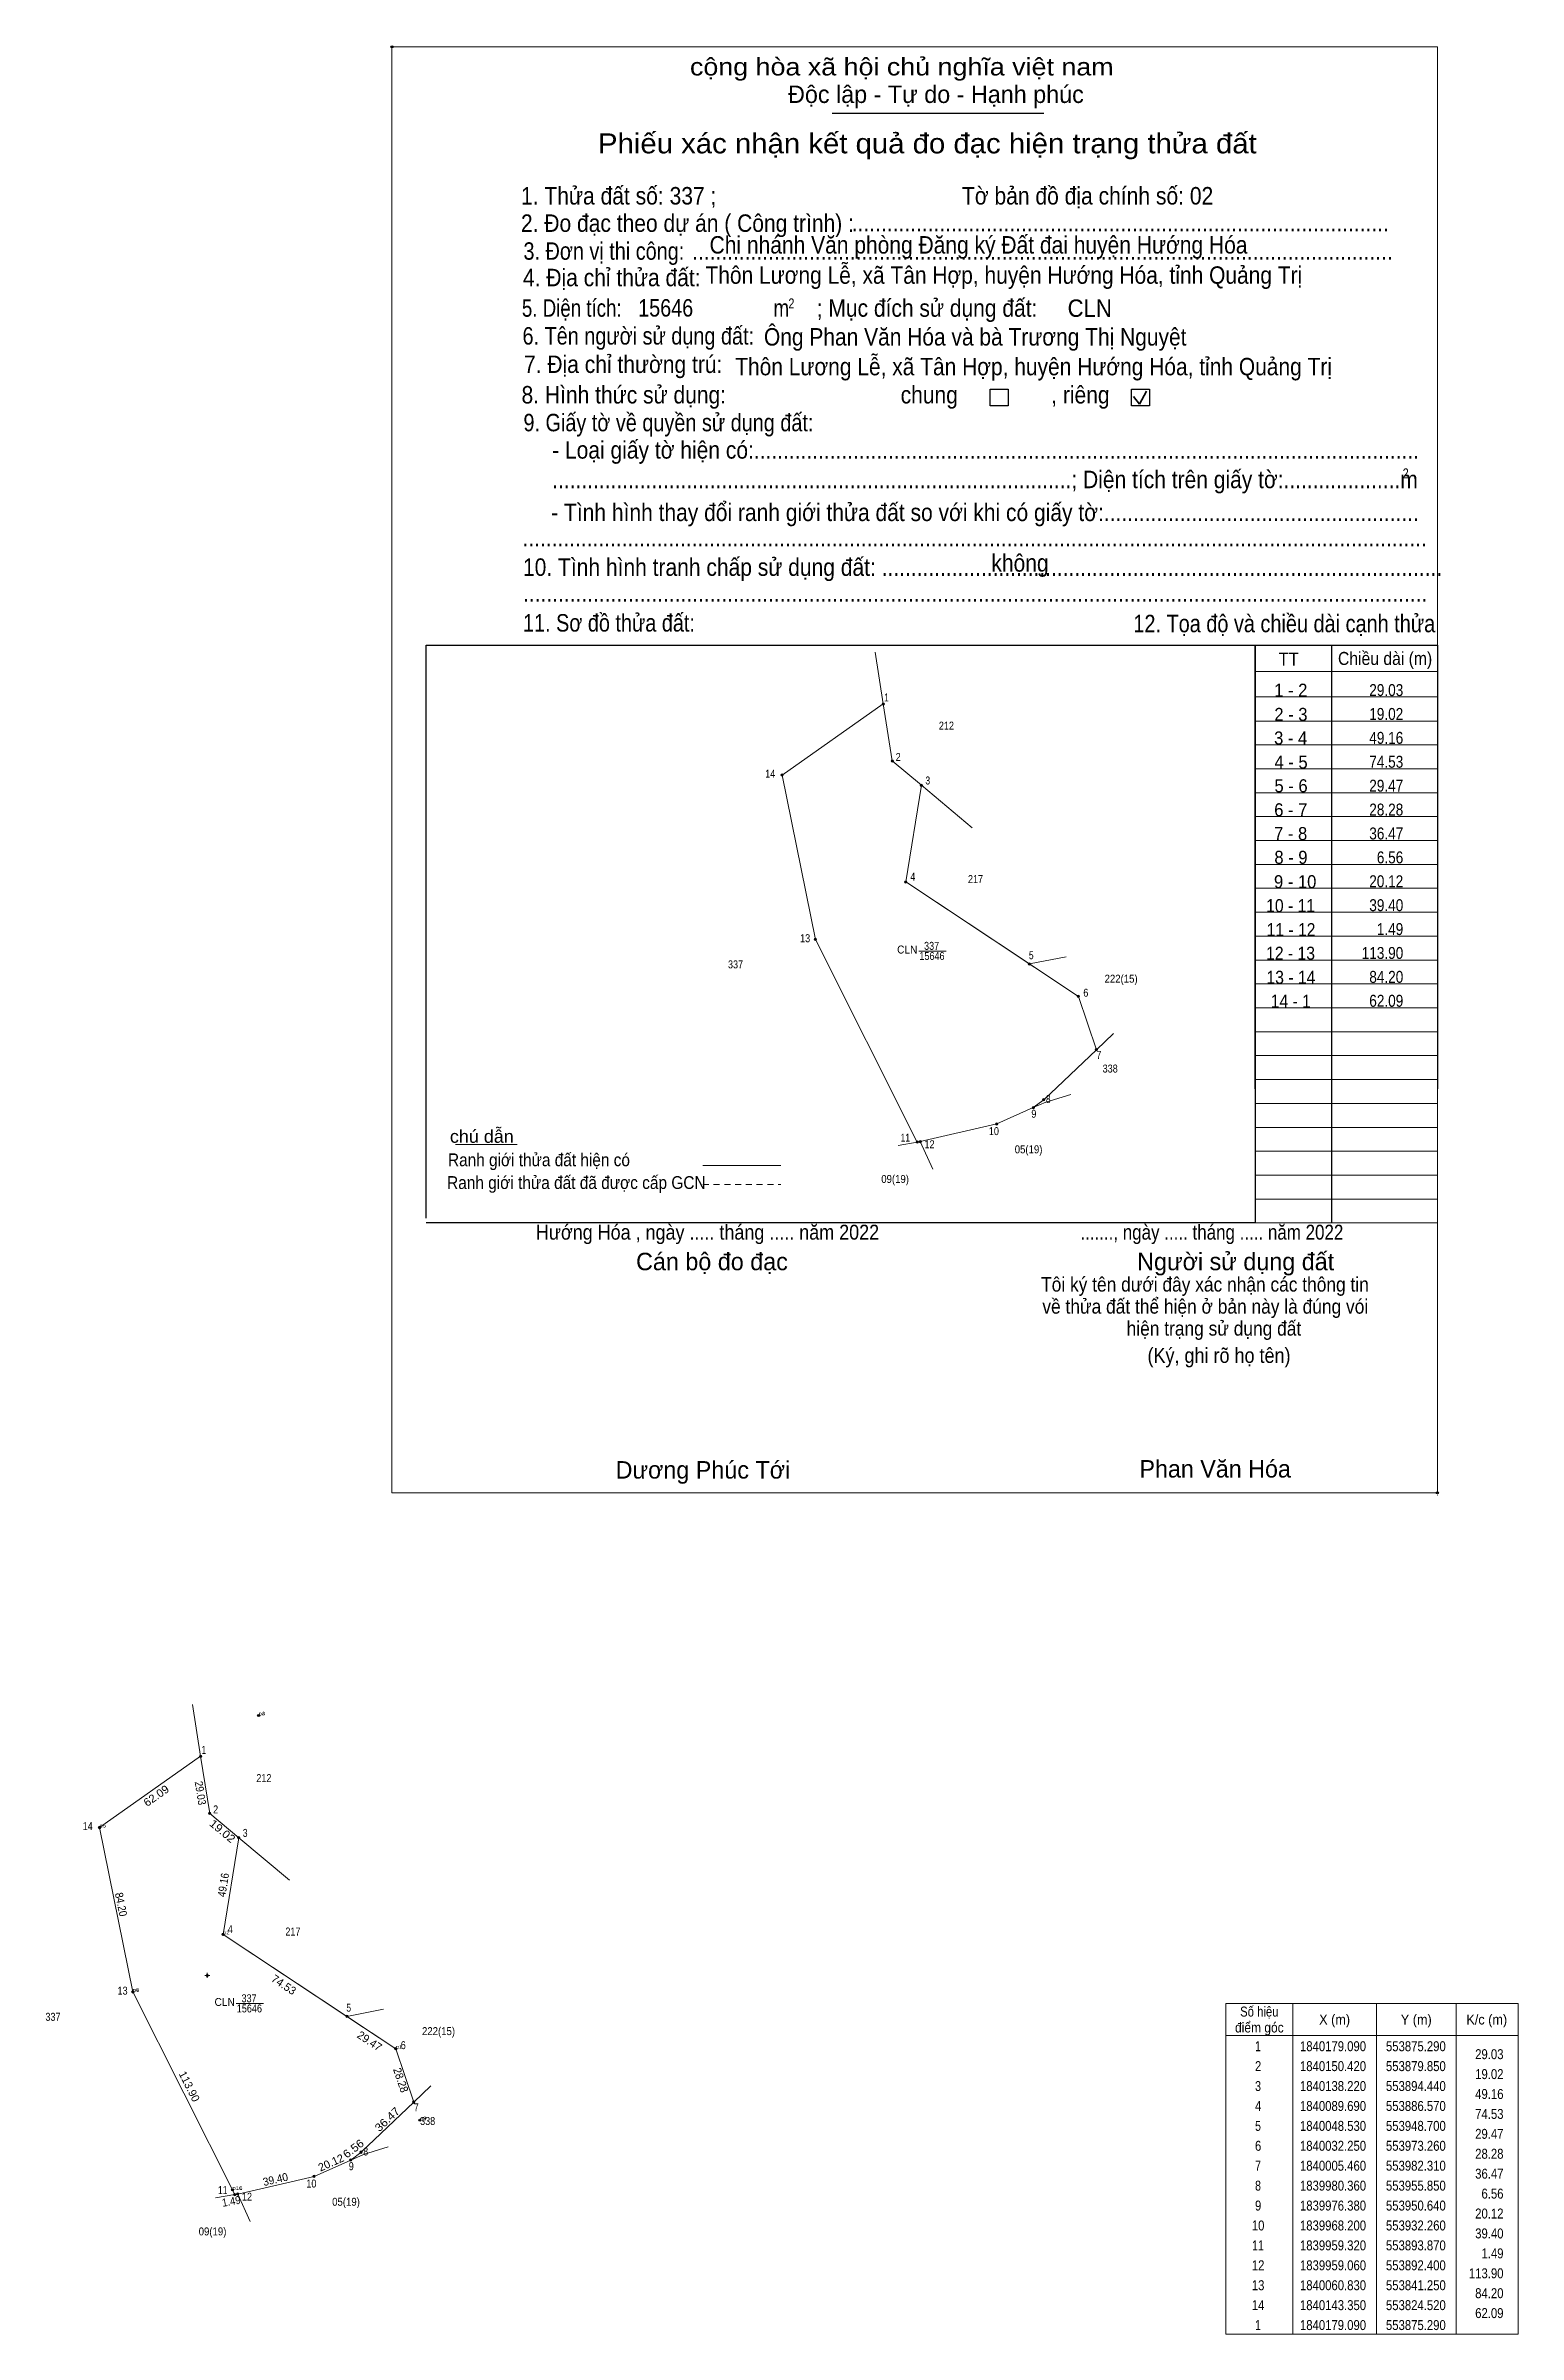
# Model space of a CAD drawing. Header units: metres. Extents: x 553798 to 554537, y 1839889 to 1841038.
import ezdxf
from ezdxf.enums import TextEntityAlignment as Align

# ---------------------------------------------------------------- set-up
doc = ezdxf.new("R2010")
doc.units = ezdxf.units.M
doc.header["$LTSCALE"] = 2
doc.header["$PDMODE"] = 32
doc.header["$PDSIZE"] = 1
doc.linetypes.add('SHORT_DASHED', pattern=[2.7, 1.5, -1.2])
for name, color, linetype, lineweight in [('1', 7, 'Continuous', 13), ('10', 7, 'Continuous', 13), ('17', 7, 'Continuous', 13), ('2', 7, 'Continuous', 25), ('22', 7, 'Continuous', 13), ('30', 7, 'Continuous', 13), ('36', 7, 'Continuous', 13), ('53', 7, 'Continuous', 13), ('6', 7, 'Continuous', 13), ('63', 7, 'Continuous', 13)]:
    doc.layers.add(name, color=color, linetype=linetype, lineweight=lineweight)
doc.layers.add('12', color=7, linetype='Continuous')
doc.layers.add('7', color=7, linetype='Continuous')

msp = doc.modelspace()

# ---------------------------------------------------------------- hatches: boundary and pattern name
at = {"layer": '53'}
msp.add_hatch(color=256, dxfattribs=at).paths.add_polyline_path([(553878.78, 1840069.08, 1), (553878.48, 1840069.08, 1)])
at = {"layer": '63'}
for points in [[(554218.62, 1840707.47, 1), (554217.42, 1840707.47, 1)], [(554223.18, 1840678.8, 1), (554221.98, 1840678.8, 1)], [(554167.85, 1840671.73, 1), (554166.65, 1840671.73, 1)], [(554237.77, 1840666.6, 1), (554236.57, 1840666.6, 1)], [(554229.9, 1840618.07, 1), (554228.7, 1840618.07, 1)], [(554184.58, 1840589.21, 1), (554183.38, 1840589.21, 1)], [(554292.03, 1840576.91, 1), (554290.83, 1840576.91, 1)], [(554316.59, 1840560.63, 1), (554315.39, 1840560.63, 1)], [(554325.64, 1840533.84, 1), (554324.44, 1840533.84, 1)], [(554299.18, 1840508.74, 1), (554297.98, 1840508.74, 1)], [(554275.59, 1840496.58, 1), (554274.39, 1840496.58, 1)], [(554293.97, 1840504.76, 1), (554292.77, 1840504.76, 1)], [(554235.73, 1840487.44, 1), (554234.53, 1840487.44, 1)], [(554237.2, 1840487.7, 1), (554236, 1840487.7, 1)], [(553875.89, 1840179.09, 1), (553874.69, 1840179.09, 1)], [(553880.45, 1840150.42, 1), (553879.25, 1840150.42, 1)], [(553825.12, 1840143.35, 1), (553823.92, 1840143.35, 1)], [(553895.04, 1840138.22, 1), (553893.84, 1840138.22, 1)], [(553887.17, 1840089.69, 1), (553885.97, 1840089.69, 1)], [(553841.85, 1840060.83, 1), (553840.65, 1840060.83, 1)], [(553949.3, 1840048.53, 1), (553948.1, 1840048.53, 1)], [(553973.86, 1840032.25, 1), (553972.66, 1840032.25, 1)], [(553982.91, 1840005.46, 1), (553981.71, 1840005.46, 1)], [(553951.24, 1839976.38, 1), (553950.04, 1839976.38, 1)], [(553956.45, 1839980.36, 1), (553955.25, 1839980.36, 1)], [(553932.86, 1839968.2, 1), (553931.66, 1839968.2, 1)], [(553893, 1839959.06, 1), (553891.8, 1839959.06, 1)], [(553894.47, 1839959.32, 1), (553893.27, 1839959.32, 1)]]:
    msp.add_hatch(color=256, dxfattribs=at).paths.add_polyline_path(points)

# ---------------------------------------------------------------- linework, layer by layer
at = {"layer": '1'}
for p, q in [((554213.89, 1840733.44), (554218.02, 1840707.47)), ((554237.17, 1840666.6), (554262.69, 1840645.26)), ((554309.84, 1840580.47), (554291.43, 1840576.91)), ((554333.59, 1840541.95), (554325.04, 1840533.84)), ((554235.13, 1840487.44), (554225.44, 1840485.74)), ((554236.6, 1840487.7), (554242.9, 1840473.85)), ((553871.16, 1840205.06), (553875.29, 1840179.09)), ((553894.44, 1840138.22), (553919.96, 1840116.88)), ((553967.11, 1840052.09), (553948.7, 1840048.53)), ((553990.86, 1840013.57), (553982.31, 1840005.46)), ((553892.4, 1839959.06), (553882.71, 1839957.36)), ((553893.87, 1839959.32), (553900.17, 1839945.47))]:
    msp.add_line(p, q, dxfattribs=at)
msp.add_lwpolyline([(554218.02, 1840707.47), (554222.58, 1840678.8), (554237.17, 1840666.6), (554229.3, 1840618.07), (554291.43, 1840576.91), (554315.99, 1840560.63), (554325.04, 1840533.84), (554298.58, 1840508.74), (554293.37, 1840504.76), (554274.99, 1840496.58), (554236.6, 1840487.7), (554235.13, 1840487.44), (554183.98, 1840589.21), (554167.25, 1840671.73)], close=True, dxfattribs=at)
for points in [[(554293.37, 1840504.76), (554299.7, 1840507.58), (554312.22, 1840511.43)], [(553950.64, 1839976.38), (553956.97, 1839979.2), (553969.49, 1839983.05)]]:
    msp.add_lwpolyline(points, dxfattribs=at)
at = {"layer": '10'}
for points in [[(553973.26, 1840032.25), (553982.31, 1840005.46), (553955.85, 1839980.36), (553950.64, 1839976.38), (553932.26, 1839968.2), (553893.87, 1839959.32), (553892.4, 1839959.06), (553841.25, 1840060.83), (553824.52, 1840143.35), (553875.29, 1840179.09)], [(553875.29, 1840179.09), (553879.85, 1840150.42), (553894.44, 1840138.22), (553886.57, 1840089.69)], [(553886.57, 1840089.69), (553948.7, 1840048.53), (553973.26, 1840032.25)]]:
    msp.add_lwpolyline(points, dxfattribs=at)
at = {"layer": '17'}
msp.add_line((554003.33, 1840486.24), (554034.29, 1840486.24), dxfattribs=at)
at = {"layer": '2'}
for p, q in [((554192.45, 1841004.07), (554298.6, 1841004.07)), ((553988.46, 1840736.87), (554404.85, 1840736.87)), ((553988.46, 1840449.22), (553988.46, 1840736.87)), ((554404.85, 1840736.87), (554404.85, 1840446.86)), ((554404.85, 1840446.86), (553988.46, 1840446.86))]:
    msp.add_line(p, q, dxfattribs=at)
at = {"layer": '2', "lineweight": 35}
for p, q in [((554343.67, 1840861.8), (554346.65, 1840857.91)), ((554346.65, 1840857.91), (554350.29, 1840864.42))]:
    msp.add_line(p, q, dxfattribs=at)
at = {"layer": '2', "lineweight": 13}
msp.add_lwpolyline([(553971.36, 1841037.37), (554496.27, 1841037.37), (554496.27, 1840311.36), (553971.36, 1840311.36)], close=True, dxfattribs=at)
at = {"layer": '2'}
for points in [[(554271.7, 1840865.54), (554280.72, 1840865.54), (554280.72, 1840857.13), (554271.7, 1840857.13)], [(554342.63, 1840865.54), (554351.65, 1840865.54), (554351.65, 1840857.13), (554342.63, 1840857.13)]]:
    msp.add_lwpolyline(points, close=True, dxfattribs=at)
for p in [(553971.36, 1841037.37), (554496.26, 1840311.36)]:
    msp.add_point(p, dxfattribs=at)
at = {"layer": '22'}
for points in [[(554325.04, 1840533.84), (554298.58, 1840508.74), (554293.37, 1840504.76)], [(553982.31, 1840005.46), (553955.85, 1839980.36), (553950.64, 1839976.38)]]:
    msp.add_lwpolyline(points, dxfattribs=at)
at = {"layer": '30', "lineweight": 25}
for p, q in [((554404.85, 1840514.26), (554404.85, 1840736.87)), ((554443.05, 1840736.87), (554443.05, 1840446.86))]:
    msp.add_line(p, q, dxfattribs=at)
at = {"layer": '30'}
for p, q in [((554404.85, 1840723.78), (554496.27, 1840723.78)), ((554404.85, 1840711.06), (554496.27, 1840711.06)), ((554404.61, 1840698.82), (554496.03, 1840698.82)), ((554404.85, 1840686.9), (554496.27, 1840686.9)), ((554404.85, 1840674.86), (554496.27, 1840674.86)), ((554404.85, 1840662.86), (554496.27, 1840662.86)), ((554404.85, 1840650.86), (554496.27, 1840650.86)), ((554404.85, 1840638.86), (554496.27, 1840638.86)), ((554404.85, 1840626.86), (554496.27, 1840626.86)), ((554404.85, 1840614.86), (554496.27, 1840614.86)), ((554404.85, 1840602.86), (554496.27, 1840602.86)), ((554404.85, 1840590.86), (554496.27, 1840590.86)), ((554404.85, 1840578.86), (554496.27, 1840578.86)), ((554404.85, 1840566.86), (554496.27, 1840566.86)), ((554404.85, 1840554.86), (554496.27, 1840554.86)), ((554404.85, 1840542.86), (554496.27, 1840542.86)), ((554404.85, 1840530.86), (554496.27, 1840530.86)), ((554404.85, 1840518.86), (554496.27, 1840518.86)), ((554404.85, 1840506.86), (554496.27, 1840506.86)), ((554404.85, 1840494.86), (554496.27, 1840494.86)), ((554404.85, 1840494.82), (554496.27, 1840494.82)), ((554404.85, 1840482.86), (554496.27, 1840482.86)), ((554404.85, 1840470.86), (554496.27, 1840470.86)), ((554404.85, 1840458.86), (554496.27, 1840458.86)), ((554404.85, 1840446.86), (554496.27, 1840446.86))]:
    msp.add_line(p, q, dxfattribs=at)
at = {"layer": '30', "lineweight": 25}
msp.add_lwpolyline([(554404.85, 1840736.87), (554496.27, 1840736.87), (554496.27, 1840514.26)], dxfattribs=at)
at = {"layer": '36'}
for points in [[(554235.13, 1840487.44), (554183.98, 1840589.21), (554167.25, 1840671.73), (554218.02, 1840707.47)], [(554218.02, 1840707.47), (554222.58, 1840678.8), (554237.17, 1840666.6)], [(554237.17, 1840666.6), (554229.3, 1840618.07), (554315.99, 1840560.63), (554325.04, 1840533.84)], [(554235.13, 1840487.44), (554236.6, 1840487.7), (554274.99, 1840496.58), (554293.37, 1840504.76)], [(553892.4, 1839959.06), (553841.25, 1840060.83), (553824.52, 1840143.35), (553875.29, 1840179.09)], [(553875.29, 1840179.09), (553879.85, 1840150.42), (553894.44, 1840138.22)], [(553894.44, 1840138.22), (553886.57, 1840089.69), (553973.26, 1840032.25), (553982.31, 1840005.46)], [(553892.4, 1839959.06), (553893.87, 1839959.32), (553932.26, 1839968.2), (553950.64, 1839976.38)]]:
    msp.add_lwpolyline(points, dxfattribs=at)
at = {"layer": '53'}
for p, q in [((553878.01, 1840069.08), (553877.38, 1840069.08)), ((553878.63, 1840070.33), (553878.63, 1840069.71)), ((553879.88, 1840069.08), (553879.25, 1840069.08)), ((553878.63, 1840068.45), (553878.63, 1840067.83))]:
    msp.add_line(p, q, dxfattribs=at)
msp.add_lwpolyline([(553878.63, 1840069.71), (553878.01, 1840069.08), (553878.63, 1840068.45), (553879.25, 1840069.08)], close=True, dxfattribs=at)
msp.add_circle((553878.63, 1840069.08), 0.15, dxfattribs=at)
at = {"layer": '6'}
msp.add_line((554127.46, 1840475.77), (554166.53, 1840475.77), dxfattribs=at)
at = {"layer": '6', "linetype": 'SHORT_DASHED'}
msp.add_line((554127.46, 1840466.22), (554166.53, 1840466.22), dxfattribs=at)
at = {"layer": '63'}
for p, q in [((554235.87, 1840583.33), (554249.61, 1840583.33)), ((553893.14, 1840054.95), (553906.88, 1840054.95)), ((554423.67, 1840054.94), (554423.67, 1839888.94)), ((554465.67, 1840054.94), (554465.67, 1839888.94)), ((554505.67, 1840054.94), (554505.67, 1839888.94)), ((554390.07, 1840038.94), (554536.87, 1840038.94))]:
    msp.add_line(p, q, dxfattribs=at)
msp.add_lwpolyline([(554390.07, 1840054.94), (554536.87, 1840054.94), (554536.87, 1839888.94), (554390.07, 1839888.94)], close=True, dxfattribs=at)
for centre in [(554218.02, 1840707.47), (554222.58, 1840678.8), (554167.25, 1840671.73), (554237.17, 1840666.6), (554229.3, 1840618.07), (554183.98, 1840589.21), (554291.43, 1840576.91), (554315.99, 1840560.63), (554325.04, 1840533.84), (554298.58, 1840508.74), (554274.99, 1840496.58), (554293.37, 1840504.76), (554235.13, 1840487.44), (554236.6, 1840487.7), (553875.29, 1840179.09), (553879.85, 1840150.42), (553824.52, 1840143.35), (553894.44, 1840138.22), (553886.57, 1840089.69), (553841.25, 1840060.83), (553948.7, 1840048.53), (553973.26, 1840032.25), (553982.31, 1840005.46), (553950.64, 1839976.38), (553955.85, 1839980.36), (553932.26, 1839968.2), (553892.4, 1839959.06), (553893.87, 1839959.32)]:
    msp.add_circle(centre, 0.6, dxfattribs=at)
at = {"layer": '7'}
for p in [(553904.39, 1840199.62), (553904.4, 1840199.59), (553824.52, 1840143.35), (553886.57, 1840089.69), (553841.17, 1840060.82), (553841.25, 1840060.83), (553973.26, 1840032.25), (553985.39, 1839996.35), (553891.22, 1839961.42), (553891.24, 1839961.41)]:
    msp.add_point(p, dxfattribs=at)

# ---------------------------------------------------------------- texts
at = {"layer": '1'}
for s, width, p in [('212', 0.85, (554249.745, 1840694.54)), ('217', 0.85, (554264.35, 1840617.5)), ('CLN', 0.95, (554230.08, 1840582.14)), ('337', 0.85, (554242.32, 1840583.98)), ('337', 0.85, (554143.86, 1840574.68)), ('15646', 0.85, (554242.49, 1840578.89)), ('222(15)', 0.9, (554337.455, 1840567.49)), ('338', 0.85, (554331.99, 1840522.38)), ('05(19)', 0.9, (554291.005, 1840481.82)), ('09(19)', 0.9, (554223.985, 1840466.94)), ('212', 0.85, (553907.015, 1840166.16)), ('217', 0.85, (553921.62, 1840089.12)), ('CLN', 0.95, (553887.35, 1840053.76)), ('337', 0.85, (553899.59, 1840055.6)), ('337', 0.85, (553801.13, 1840046.3)), ('15646', 0.85, (553899.76, 1840050.51)), ('222(15)', 0.9, (553994.725, 1840039.11)), ('338', 0.85, (553989.26, 1839994)), ('05(19)', 0.9, (553948.275, 1839953.44)), ('09(19)', 0.9, (553881.255, 1839938.56))]:
    msp.add_text(s, height=4, dxfattribs=dict(at, width=width)).set_placement(p, align=Align.CENTER)
at = {"layer": '10'}
for s, height, width, p in [('1 - 2', 6.547, 0.95, (554422.675, 1840711.07)), ('2 - 3', 6.547, 0.95, (554422.725, 1840698.92)), ('3 - 4', 6.547, 0.95, (554422.615, 1840687.07)), ('4 - 5', 6.547, 0.95, (554422.805, 1840674.97)), ('5 - 6', 6.547, 0.95, (554422.795, 1840663.07)), ('6 - 7', 6.547, 0.95, (554422.665, 1840651.02)), ('7 - 8', 6.547, 0.95, (554422.595, 1840639.07)), ('8 - 9', 6.547, 0.95, (554422.745, 1840627.16)), ('9 - 10', 6.547, 0.95, (554424.86, 1840614.92)), ('10 - 11', 6.547, 0.9, (554422.57, 1840602.88)), ('11 - 12', 6.547, 0.9, (554422.78, 1840590.83)), ('12 - 13', 6.547, 0.9, (554422.55, 1840579.02)), ('13 - 14', 6.547, 0.9, (554422.73, 1840566.92)), ('14 - 1', 6.552, 0.9, (554422.675, 1840554.97))]:
    msp.add_text(s, height=height, dxfattribs=dict(at, width=width)).set_placement(p, align=Align.CENTER)
at = {"layer": '12'}
for s, width, p in [('p3', 1.2, (553904.39, 1840199.62)), ('p4', 1.2, (553904.4, 1840199.59)), ('p5', 1.2, (553824.52, 1840143.35)), ('p2', 1.2, (553886.57, 1840089.69)), ('p7', 1.2, (553841.17, 1840060.82)), ('p6', 1.2, (553841.25, 1840060.83)), ('p1', 1.2, (553973.26, 1840032.25)), ('p8', 1.2, (553985.39, 1839996.35)), ('p9', 1.2, (553985.39, 1839996.35)), ('p11', 1.25, (553891.22, 1839961.42)), ('p10', 1.25, (553891.24, 1839961.41))]:
    msp.add_text(s, height=1.8, dxfattribs=dict(at, width=width)).set_placement(p)
at = {"layer": '2'}
for s, height, width, p in [('cộng hòa xã hội chủ nghĩa việt nam', 8.761, 1.15, (554120.98, 1841022.97)), ('1. Thửa đất số: 337 ;                                          Tờ bản đồ địa chính số: 02', 8.78, 0.9, (554036.12, 1840958.17)), ('2. Đo đạc theo dự án ( Công trình) : ', 8.767, 0.9, (554036.12, 1840944.44)), ('Chi nhánh Văn phòng Đăng ký Đất đai huyện Hướng Hóa', 8.76, 0.9, (554130.82, 1840933.55)), ('............................................................................................', 8.767, 0.9, (554202.2, 1840944.73)), ('3. Đơn vị thi công:', 8.767, 0.85, (554037.37, 1840930.43)), ('........................................................................................................................', 8.767, 0.9, (554122.09, 1840930.43)), ('4. Địa chỉ thửa đất:', 8.767, 0.9, (554037.13, 1840917.13)), ('Thôn Lương Lễ, xã Tân Hợp, huyện Hướng Hóa, tỉnh Quảng Trị', 8.74, 0.9, (554128.76, 1840918.38)), ('5. Diện tích:', 8.767, 0.8, (554036.6, 1840901.82)), ('15646', 8.74, 0.85, (554094.97, 1840901.92)), ('m', 8.761, 0.8, (554162.93, 1840901.82)), ('2', 5.006, 0.8, (554170.42, 1840906)), ('; Mục đích sử dụng đất:', 8.761, 0.9, (554184.63, 1840901.82)), (' CLN', 8.74, 0.95, (554307.51, 1840901.77)), ('6. Tên người sử dụng đất:', 8.767, 0.85, (554036.89, 1840887.85)), ('Ông Phan Văn Hóa và bà Trương Thị Nguyệt', 8.74, 0.9, (554158.13, 1840887.37)), ('7. Địa chỉ thường trú:', 8.767, 0.9, (554037.65, 1840873.6)), ('Thôn Lương Lễ, xã Tân Hợp, huyện Hướng Hóa, tỉnh Quảng Trị', 8.74, 0.9, (554143.7, 1840872.43)), ('8. Hình thức sử dụng:', 8.767, 0.9, (554036.41, 1840858.28)), ('chung                , riêng', 8.761, 0.9, (554226.77, 1840858.28)), ('9. Giấy tờ về quyền sử dụng đất:', 8.767, 0.85, (554037.37, 1840844.32)), ('     - Loại giấy tờ hiện có:..................................................................................................................', 8.761, 0.9, (554037.13, 1840830.59)), ('     .........................................................................................; Diện tích trên giấy tờ:....................m', 8.761, 0.9, (554037.13, 1840815.76)), ('2', 5.006, 0.8, (554478.87, 1840820.7)), ('     - Tình hình thay đổi ranh giới thửa đất so với khi có giấy tờ:......................................................', 8.761, 0.9, (554036.65, 1840799.24)), ('...........................................................................................................................................................', 8.761, 0.9, (554036.89, 1840786.52)), ('10. Tình hình tranh chấp sử dụng đất: ................................................................................................', 8.767, 0.9, (554037.13, 1840771.74)), ('không', 8.762, 0.9, (554272.33, 1840773.85)), ('...........................................................................................................................................................', 8.761, 0.9, (554037.13, 1840758.78)), ('11. Sơ đồ thửa đất:', 8.767, 0.85, (554037.13, 1840743.76)), ('12. Tọa độ và chiều dài cạnh thửa', 8.784, 0.85, (554343.61, 1840743.42)), ('Hướng Hóa , ngày ..... tháng ..... năm 2022', 7.49, 0.9, (554043.65, 1840438.48)), ('......., ngày ..... tháng ..... năm 2022', 7.49, 0.85, (554317.01, 1840438.48)), ('(Ký, ghi rõ họ tên)', 7.51, 0.9, (554350.71, 1840376.6))]:
    msp.add_text(s, height=height, dxfattribs=dict(at, width=width)).set_placement(p)
for s, height, p in [('Độc lập - Tự do - Hạnh phúc', 8.761, (554170.23, 1841009.15)), ('Cán bộ đo đạc', 8.762, (554093.91, 1840423.12)), ('Người sử dụng đất', 8.761, (554345.53, 1840423.12)), ('Dương Phúc Tới', 8.76, (554083.64, 1840318.52)), ('Phan Văn Hóa', 8.74, (554346.68, 1840319.05))]:
    msp.add_text(s, height=height, dxfattribs=at).set_placement(p)
for s, height, width, p in [('Phiếu xác nhận kết quả đo đạc hiện trạng thửa đất', 10.01, 1.1, (554240.175, 1840983.85)), ('Tôi ký tên dưới đây xác nhận các thông tin', 7.238, 0.9, (554379.57, 1840412.41)), ('về thửa đất thể hiện ở bản này là đúng vói', 7.238, 0.9, (554379.73, 1840401.32)), ('hiện trạng sử dụng đất', 7.238, 0.9, (554384.075, 1840390.28))]:
    msp.add_text(s, height=height, dxfattribs=dict(at, width=width)).set_placement(p, align=Align.CENTER)
msp.add_text('.', height=2.504, dxfattribs=at).set_placement((554496.181, 1840309.98), align=Align.CENTER)
at = {"layer": '30'}
for s, height, width, p in [('TT', 6.528, 0.95, (554416.57, 1840726.62)), ('Chiều dài (m)', 6.547, 0.9, (554446.37, 1840727))]:
    msp.add_text(s, height=height, dxfattribs=dict(at, width=width)).set_placement(p)
at = {"layer": '6'}
for s, height, width, p in [('chú dẫn', 6.415, 1.05, (554000.45, 1840487.1)), ('Ranh giới thửa đất hiện có ', 6.415, 0.9, (553999.49, 1840475.34)), ('Ranh giới thửa đất đã được cấp GCN', 6.432, 0.9, (553999.01, 1840463.92))]:
    msp.add_text(s, height=height, dxfattribs=dict(at, width=width)).set_placement(p)
at = {"layer": '63'}
for s, height, width, p in [(' 1', 4, 0.75, (554220.75, 1840708.69)), ('29.03', 6, 0.85, (554479.14, 1840711.4)), ('19.02', 6, 0.85, (554479.13, 1840699.4)), ('49.16', 6, 0.85, (554479.14, 1840687.4)), (' 2', 4, 0.85, (554226.8, 1840678.8)), ('74.53', 6, 0.85, (554479.14, 1840675.4)), (' 14', 4, 0.85, (554163.82, 1840670.42)), (' 3', 4, 0.8, (554241.57, 1840667)), ('29.47', 6, 0.85, (554479.14, 1840663.4)), ('28.28', 6, 0.85, (554479.14, 1840651.4)), ('36.47', 6, 0.85, (554479.14, 1840639.4)), ('6.56', 6, 0.85, (554479.14, 1840627.4)), (' 4', 4, 0.85, (554234.14, 1840618.69)), ('20.12', 6, 0.85, (554479.13, 1840615.4)), ('39.40', 6, 0.85, (554479.15, 1840603.4)), ('1.49', 6, 0.85, (554479.14, 1840591.4)), (' 13', 4, 0.85, (554181.34, 1840587.81)), (' 5', 4, 0.8, (554293.54, 1840579.28)), ('113.90', 6, 0.85, (554479.14, 1840579.4)), (' 6', 4, 0.85, (554321.01, 1840560.45)), ('84.20', 6, 0.85, (554479.15, 1840567.4)), ('62.09', 6, 0.85, (554479.14, 1840555.4)), (' 7', 4, 0.8, (554327.51, 1840529.23)), (' 8', 4, 0.8, (554302.1, 1840507.08)), (' 10', 4, 0.85, (554276.13, 1840490.97)), (' 9', 4, 0.85, (554294.91, 1840499.68)), (' 11', 4, 0.8, (554231.49, 1840487.7)), (' 12', 4, 0.85, (554243.8, 1840484.37)), (' 1', 4, 0.75, (553878.02, 1840180.31)), (' 2', 4, 0.85, (553884.07, 1840150.42)), (' 14', 4, 0.85, (553821.09, 1840142.04)), (' 3', 4, 0.8, (553898.84, 1840138.62)), (' 4', 4, 0.85, (553891.41, 1840090.31)), (' 13', 4, 0.85, (553838.61, 1840059.43)), (' 5', 4, 0.8, (553950.81, 1840050.9)), (' 6', 4, 0.85, (553978.28, 1840032.07)), ('29.03', 5, 0.85, (554529.47, 1840027.04)), ('49.16', 5, 0.85, (554529.47, 1840007.04)), ('19.02', 5, 0.85, (554529.47, 1840017.04)), (' 7', 4, 0.8, (553984.78, 1840000.85)), ('74.53', 5, 0.85, (554529.47, 1839997.04)), ('29.47', 5, 0.85, (554529.47, 1839987.04)), (' 8', 4, 0.8, (553959.37, 1839978.7)), ('28.28', 5, 0.85, (554529.47, 1839977.04)), (' 10', 4, 0.85, (553933.4, 1839962.59)), (' 9', 4, 0.85, (553952.18, 1839971.3)), ('36.47', 5, 0.85, (554529.47, 1839967.04)), (' 11', 4, 0.8, (553888.76, 1839959.32)), (' 12', 4, 0.85, (553901.07, 1839955.99)), ('6.56', 5, 0.85, (554529.47, 1839957.04)), ('20.12', 5, 0.85, (554529.47, 1839947.04)), ('39.40', 5, 0.85, (554529.47, 1839937.04)), ('1.49', 5, 0.85, (554529.47, 1839927.04)), ('113.90', 5, 0.85, (554529.47, 1839917.04)), ('84.20', 5, 0.85, (554529.47, 1839907.04)), ('62.09', 5, 0.85, (554529.47, 1839897.04))]:
    msp.add_text(s, height=height, dxfattribs=dict(at, width=width)).set_placement(p, align=Align.RIGHT)
for s, rotation, width, p in [('62.09', 35.144, 1.05, (553854.139, 1840157.648)), ('29.03', 279.037, 0.9, (553873.226, 1840160.319)), ('19.02', 320.098, 1.1, (553884.947, 1840139.993)), ('49.16', 80.789, 0.9, (553888.622, 1840114.195)), ('84.20', 281.461, 0.9, (553833.406, 1840104.332)), ('28.28', 288.666, 0.95, (553973.894, 1840015.9)), ('36.47', 43.489, 1.1, (553970.359, 1839995.354)), ('6.56', 37.377, 1.1, (553953.171, 1839980.52)), ('39.40', 13.024, 0.95, (553913.289, 1839964.745)), ('1.49', 10.03, 0.9, (553891.017, 1839953.721))]:
    msp.add_text(s, height=4, rotation=rotation, dxfattribs=dict(at, width=width)).set_placement(p, align=Align.CENTER)
for s, rotation, p in [('74.53', 326.476, (553915.93, 1840062.758)), ('29.47', 326.461, (553959.01, 1840034.476)), ('113.90', 296.684, (553867.802, 1840012.453)), ('20.12', 23.991, (553941.557, 1839973.272))]:
    msp.add_text(s, height=4, rotation=rotation, dxfattribs=at).set_placement(p, align=Align.CENTER)
for s, width, p in [('điểm góc', 0.9, (554406.875, 1840040.44)), ('Số hiệu', 0.85, (554406.865, 1840048.44)), ('X (m)', 0.95, (554444.67, 1840044.44)), ('Y (m)', 0.95, (554485.67, 1840044.44)), ('K/c (m)', 0.95, (554521.075, 1840044.44)), (' 1', 0.75, (554405.47, 1840031.04)), ('1840179.090', 0.85, (554443.87, 1840031.04)), ('553875.290', 0.85, (554485.465, 1840031.04)), (' 2', 0.85, (554405.47, 1840021.04)), ('1840150.420', 0.85, (554443.87, 1840021.04)), ('553879.850', 0.85, (554485.465, 1840021.04)), (' 3', 0.8, (554405.475, 1840011.04)), ('1840138.220', 0.85, (554443.87, 1840011.04)), ('553894.440', 0.85, (554485.465, 1840011.04)), (' 4', 0.85, (554405.47, 1840001.04)), ('1840089.690', 0.85, (554443.87, 1840001.04)), ('553886.570', 0.85, (554485.465, 1840001.04)), (' 5', 0.8, (554405.475, 1839991.04)), ('1840048.530', 0.85, (554443.87, 1839991.04)), ('553948.700', 0.85, (554485.465, 1839991.04)), (' 6', 0.85, (554405.475, 1839981.04)), ('1840032.250', 0.85, (554443.87, 1839981.04)), ('553973.260', 0.85, (554485.465, 1839981.04)), (' 8', 0.8, (554405.47, 1839961.04)), (' 7', 0.8, (554405.47, 1839971.04)), ('1840005.460', 0.85, (554443.87, 1839971.04)), ('1839980.360', 0.85, (554443.87, 1839961.04)), ('553982.310', 0.85, (554485.465, 1839971.04)), ('553955.850', 0.85, (554485.465, 1839961.04)), (' 9', 0.85, (554405.47, 1839951.04)), ('1839976.380', 0.85, (554443.87, 1839951.04)), ('553950.640', 0.85, (554485.465, 1839951.04)), (' 10', 0.85, (554405.465, 1839941.04)), ('1839968.200', 0.85, (554443.87, 1839941.04)), ('553932.260', 0.85, (554485.465, 1839941.04)), (' 11', 0.8, (554405.465, 1839931.04)), ('1839959.320', 0.85, (554443.87, 1839931.04)), ('553893.870', 0.85, (554485.465, 1839931.04)), (' 12', 0.85, (554405.475, 1839921.04)), ('1839959.060', 0.85, (554443.87, 1839921.04)), ('553892.400', 0.85, (554485.465, 1839921.04)), (' 13', 0.85, (554405.47, 1839911.04)), ('1840060.830', 0.85, (554443.87, 1839911.04)), ('553841.250', 0.85, (554485.465, 1839911.04)), (' 14', 0.85, (554405.465, 1839901.04)), ('1840143.350', 0.85, (554443.87, 1839901.04)), ('553824.520', 0.85, (554485.465, 1839901.04)), (' 1', 0.75, (554405.47, 1839891.04)), ('1840179.090', 0.85, (554443.87, 1839891.04)), ('553875.290', 0.85, (554485.465, 1839891.04))]:
    msp.add_text(s, height=5, dxfattribs=dict(at, width=width)).set_placement(p, align=Align.CENTER)

doc.saveas('drawing.dxf')
